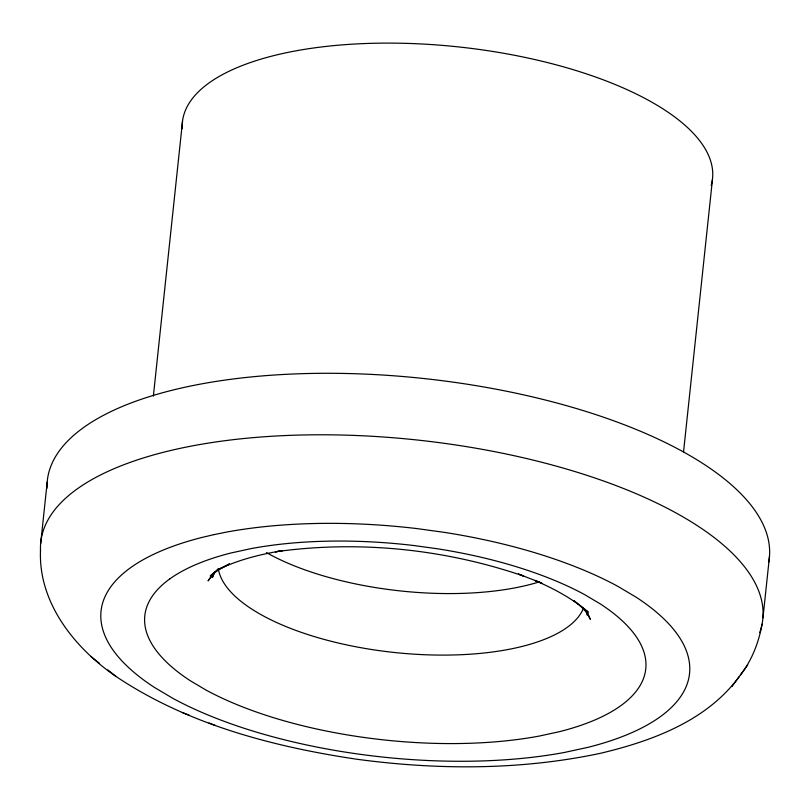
<?xml version="1.0" encoding="UTF-8"?>
<svg xmlns="http://www.w3.org/2000/svg" width="810" height="810" viewBox="0 0 810 810"><rect width="100%" height="100%" fill="white"/><g stroke="black" fill="none" stroke-linecap="round" stroke-linejoin="round"><path stroke-width="1.21" d="M40.652 543.773L47.182 482.274M153.373 396.07L182.544 121.206M683.559 451.788L712.466 179.435M762.969 617.848L769.5 556.348M762.068 624.216C758.767 642.35 751.943 660.271 740.512 674.862M214.67 572.113L212.291 577.591L214.792 572.062M214.964 571.445L208.059 580.912L212.848 574.361L218.467 568.944M40.5 550.324C38.252 602.923 74.783 648.142 116.022 676.482C187.434 724.302 272.686 746.688 356.815 759.233C437.522 770.077 520.273 770.3 600.169 753.361C651.574 741.201 706.593 721.072 738.973 676.907M731.896 686.637L747.741 664.919M218.366 568.954L210.246 575.94L218.609 569.906L229.473 563.912L219.814 568.731C239.598 559.457 260.962 554.202 282.437 550.658L275.461 551.802C358.486 540.138 444.386 548.896 523.645 576.072L518.511 574.047M518.633 574.098L541.981 583.23L534.843 580.426C553.898 588.698 572.488 598.549 588.293 612.178L574.037 600.807M182.199 712.486L189.338 715.291M209.041 722.976L215.207 725.406M573.986 600.797L577.631 603.713M90.801 656.394L99.539 663.38M107.821 669.921L116.022 676.482M579.555 605.202L587.797 613.443L584.962 609.697M584.456 609.069L590.47 619.478L587.007 611.661M586.187 610.679L587.523 615.438L586.582 610.77M47.01 488.278A363.062 141.639 6.1 0 1 419.762 378.098A363.062 141.639 6.1 0 1 768.72 562.089M538.68 582.076A184.71 72.06 6.1 0 1 266.439 552.592M40.53 550.982A363.062 141.639 6.1 0 1 423.519 440.711A363.062 141.639 6.1 0 1 759.699 632.63M583.524 608.118A184.71 72.06 6.1 0 1 393.397 652.384A184.71 72.06 6.1 0 1 218.315 568.721M169.776 578.917A252.234 98.395 6.1 0 0 147.805 635.86A249.936 97.504 6.1 0 0 156.229 650.551A252.993 98.698 6.1 0 0 190.107 680.613L205.851 689.968A253.003 98.698 6.1 0 0 264.192 714.693A249.905 97.494 6.1 0 0 285.768 721.285A252.244 98.405 6.1 0 0 435.334 743.378A249.885 97.483 6.1 0 0 470.742 743.246A252.993 98.698 6.1 0 0 539.318 736.057L559.487 731.663A253.003 98.698 6.1 0 0 608.958 713.134A249.915 97.494 6.1 0 0 620.784 705.702A252.234 98.405 6.1 0 0 642.765 648.769A249.936 97.504 6.1 0 0 634.351 634.068A252.993 98.698 6.1 0 0 600.463 604.017L584.719 594.662A253.024 98.709 6.1 0 0 526.378 569.936A249.996 97.524 6.1 0 0 504.812 563.345A252.477 98.496 6.1 0 0 437.552 548.795L414.112 545.555A252.477 98.496 6.1 0 0 355.246 541.262A249.996 97.524 6.1 0 0 319.839 541.384A253.024 98.709 6.1 0 0 251.252 548.572L231.093 552.957A253.003 98.698 6.1 0 0 181.612 571.495A249.936 97.504 6.1 0 0 169.786 578.927M182.25 128.638A266.561 103.994 6.1 0 1 459.422 47.01A266.561 103.994 6.1 0 1 711.19 185.52M213.992 534.62L202.389 537.344A297.219 115.951 6.1 0 0 144.261 559.113A293.615 114.544 6.1 0 0 124.608 572.295A296.926 115.83 6.1 0 0 105.006 596.687A294.324 114.817 6.1 0 0 100.906 612.613A296.926 115.84 6.1 0 0 107.102 640.325A293.605 114.534 6.1 0 0 114.433 651.999A297.219 115.951 6.1 0 0 154.244 687.305L172.743 698.291A297.219 115.951 6.1 0 0 241.279 727.339A293.564 114.524 6.1 0 0 279.248 738.487A296.926 115.83 6.1 0 0 345.637 752.176A294.364 114.838 6.1 0 0 387.028 757.512A296.926 115.84 6.1 0 0 455.979 761.258A293.595 114.534 6.1 0 0 483.924 760.884A297.229 115.951 6.1 0 0 564.499 752.439L588.181 747.286A297.209 115.951 6.1 0 0 646.309 725.517A293.625 114.544 6.1 0 0 665.962 712.324A296.936 115.84 6.1 0 0 685.574 687.943A294.313 114.817 6.1 0 0 689.674 672.006A296.916 115.83 6.1 0 0 683.468 644.294A293.625 114.544 6.1 0 0 676.137 632.63A297.219 115.951 6.1 0 0 636.326 597.324L617.827 586.329A297.25 115.962 6.1 0 0 549.291 557.29A293.696 114.574 6.1 0 0 511.333 546.132A296.612 115.709 6.1 0 0 444.933 532.453L417.403 528.646A296.612 115.709 6.1 0 0 334.601 523.361A293.696 114.574 6.1 0 0 306.646 523.746A297.25 115.962 6.1 0 0 226.081 532.18L213.992 534.62"/></g></svg>
